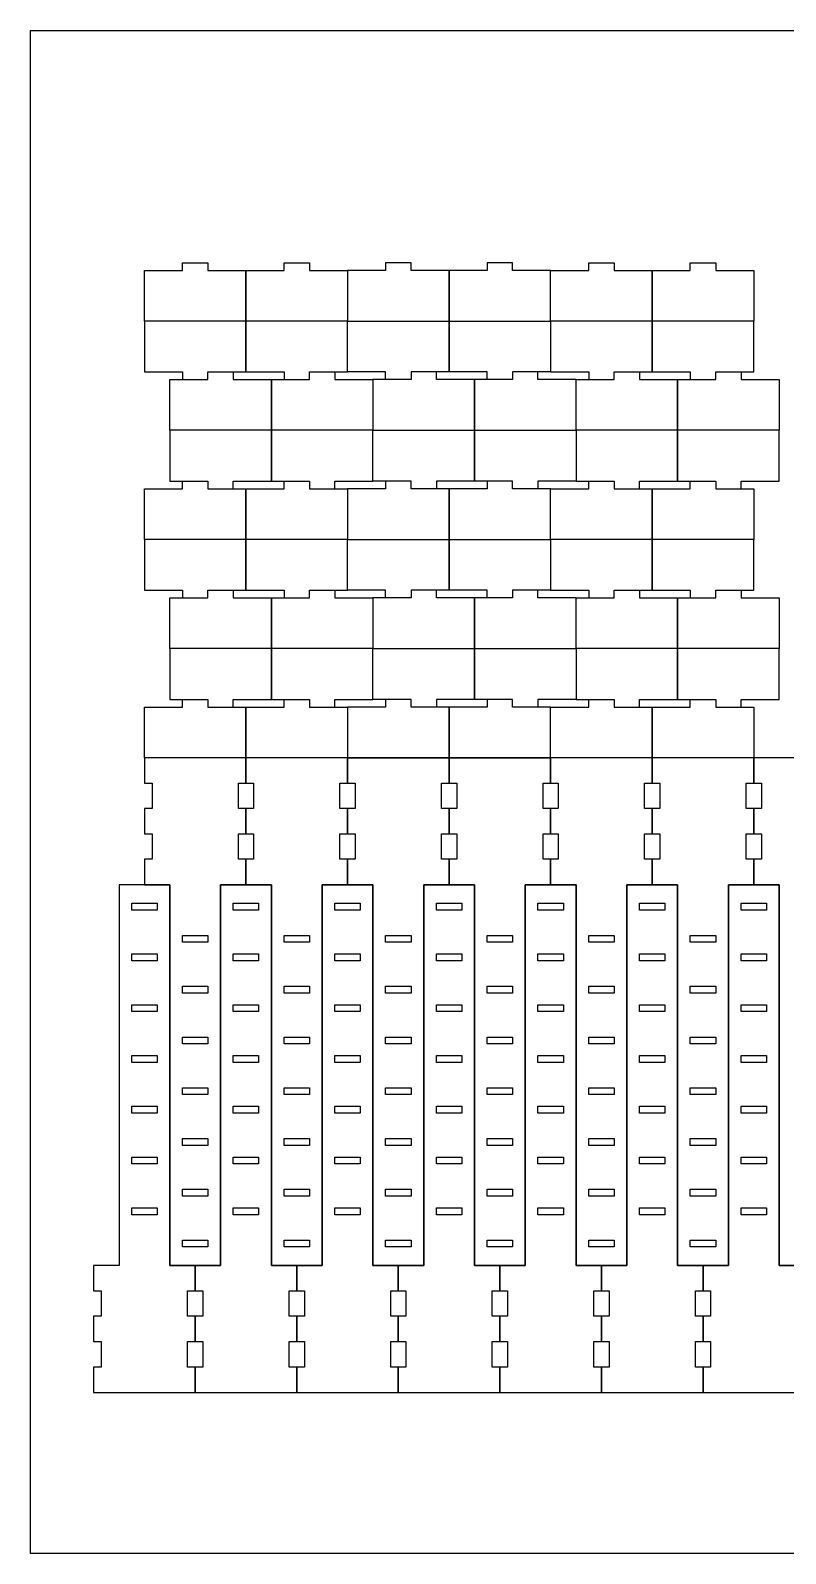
# Model space of a CAD drawing. Header units: millimetres. Extents: x 2927 to 4564, y 1532 to 2245.
# Drawn here: x 3764 to 4062, y 1532 to 2132 of the extents above; entities that cross this region are included whole.
import ezdxf

# ---------------------------------------------------------------- set-up
doc = ezdxf.new("R2010")
doc.units = ezdxf.units.MM
doc.layers.add('CUT', color=90, linetype='Continuous')

msp = doc.modelspace()

# ---------------------------------------------------------------- linework, layer by layer
at = {"layer": 'CUT'}
for points in [[(3764.233, 2132.096), (4564.233, 2132.096), (4564.233, 1532.096), (3764.233, 1532.096)], [(3824.106, 2037.581), (3824.106, 2040.581), (3834.106, 2040.581), (3834.106, 2037.581), (3849.106, 2037.581), (3849.106, 2017.581), (3809.106, 2017.581), (3809.106, 2037.581)], [(3864.106, 2037.581), (3864.106, 2040.581), (3874.106, 2040.581), (3874.106, 2037.581), (3889.106, 2037.581), (3889.106, 2017.581), (3849.106, 2017.581), (3849.106, 2037.581)], [(3914.106, 2037.581), (3914.106, 2040.581), (3904.106, 2040.581), (3904.106, 2037.581), (3889.106, 2037.581), (3889.106, 2017.581), (3929.106, 2017.581), (3929.106, 2037.581)], [(3954.106, 2037.581), (3954.106, 2040.581), (3944.106, 2040.581), (3944.106, 2037.581), (3929.106, 2037.581), (3929.106, 2017.581), (3969.106, 2017.581), (3969.106, 2037.581)], [(3984.106, 2037.581), (3984.106, 2040.581), (3994.106, 2040.581), (3994.106, 2037.581), (4009.106, 2037.581), (4009.106, 2017.581), (3969.106, 2017.581), (3969.106, 2037.581)], [(4024.106, 2037.581), (4024.106, 2040.581), (4034.106, 2040.581), (4034.106, 2037.581), (4049.106, 2037.581), (4049.106, 2017.581), (4009.106, 2017.581), (4009.106, 2037.581)], [(3824.106, 1997.581), (3824.106, 1994.581), (3834.106, 1994.581), (3834.106, 1997.581), (3849.106, 1997.581), (3849.106, 2017.581), (3809.106, 2017.581), (3809.106, 1997.581)], [(3864.106, 1997.581), (3864.106, 1994.581), (3874.106, 1994.581), (3874.106, 1997.581), (3889.106, 1997.581), (3889.106, 2017.581), (3849.106, 2017.581), (3849.106, 1997.581)], [(3914.106, 1997.581), (3914.106, 1994.581), (3904.106, 1994.581), (3904.106, 1997.581), (3889.106, 1997.581), (3889.106, 2017.581), (3929.106, 2017.581), (3929.106, 1997.581)], [(3954.106, 1997.581), (3954.106, 1994.581), (3944.106, 1994.581), (3944.106, 1997.581), (3929.106, 1997.581), (3929.106, 2017.581), (3969.106, 2017.581), (3969.106, 1997.581)], [(3984.106, 1997.581), (3984.106, 1994.581), (3994.106, 1994.581), (3994.106, 1997.581), (4009.106, 1997.581), (4009.106, 2017.581), (3969.106, 2017.581), (3969.106, 1997.581)], [(4024.106, 1997.581), (4024.106, 1994.581), (4034.106, 1994.581), (4034.106, 1997.581), (4049.106, 1997.581), (4049.106, 2017.581), (4009.106, 2017.581), (4009.106, 1997.581)], [(3834.106, 1994.581), (3834.106, 1997.581), (3844.106, 1997.581), (3844.106, 1994.581), (3859.106, 1994.581), (3859.106, 1974.581), (3819.106, 1974.581), (3819.106, 1994.581)], [(3874.106, 1994.581), (3874.106, 1997.581), (3884.106, 1997.581), (3884.106, 1994.581), (3899.106, 1994.581), (3899.106, 1974.581), (3859.106, 1974.581), (3859.106, 1994.581)], [(3924.106, 1994.581), (3924.106, 1997.581), (3914.106, 1997.581), (3914.106, 1994.581), (3899.106, 1994.581), (3899.106, 1974.581), (3939.106, 1974.581), (3939.106, 1994.581)], [(3964.106, 1994.581), (3964.106, 1997.581), (3954.106, 1997.581), (3954.106, 1994.581), (3939.106, 1994.581), (3939.106, 1974.581), (3979.106, 1974.581), (3979.106, 1994.581)], [(3994.106, 1994.581), (3994.106, 1997.581), (4004.106, 1997.581), (4004.106, 1994.581), (4019.106, 1994.581), (4019.106, 1974.581), (3979.106, 1974.581), (3979.106, 1994.581)], [(4034.106, 1994.581), (4034.106, 1997.581), (4044.106, 1997.581), (4044.106, 1994.581), (4059.106, 1994.581), (4059.106, 1974.581), (4019.106, 1974.581), (4019.106, 1994.581)], [(3834.106, 1954.581), (3834.106, 1951.581), (3844.106, 1951.581), (3844.106, 1954.581), (3859.106, 1954.581), (3859.106, 1974.581), (3819.106, 1974.581), (3819.106, 1954.581)], [(3874.106, 1954.581), (3874.106, 1951.581), (3884.106, 1951.581), (3884.106, 1954.581), (3899.106, 1954.581), (3899.106, 1974.581), (3859.106, 1974.581), (3859.106, 1954.581)], [(3924.106, 1954.581), (3924.106, 1951.581), (3914.106, 1951.581), (3914.106, 1954.581), (3899.106, 1954.581), (3899.106, 1974.581), (3939.106, 1974.581), (3939.106, 1954.581)], [(3964.106, 1954.581), (3964.106, 1951.581), (3954.106, 1951.581), (3954.106, 1954.581), (3939.106, 1954.581), (3939.106, 1974.581), (3979.106, 1974.581), (3979.106, 1954.581)], [(3994.106, 1954.581), (3994.106, 1951.581), (4004.106, 1951.581), (4004.106, 1954.581), (4019.106, 1954.581), (4019.106, 1974.581), (3979.106, 1974.581), (3979.106, 1954.581)], [(4034.106, 1954.581), (4034.106, 1951.581), (4044.106, 1951.581), (4044.106, 1954.581), (4059.106, 1954.581), (4059.106, 1974.581), (4019.106, 1974.581), (4019.106, 1954.581)], [(3824.106, 1951.581), (3824.106, 1954.581), (3834.106, 1954.581), (3834.106, 1951.581), (3849.106, 1951.581), (3849.106, 1931.581), (3809.106, 1931.581), (3809.106, 1951.581)], [(3864.106, 1951.581), (3864.106, 1954.581), (3874.106, 1954.581), (3874.106, 1951.581), (3889.106, 1951.581), (3889.106, 1931.581), (3849.106, 1931.581), (3849.106, 1951.581)], [(3914.106, 1951.581), (3914.106, 1954.581), (3904.106, 1954.581), (3904.106, 1951.581), (3889.106, 1951.581), (3889.106, 1931.581), (3929.106, 1931.581), (3929.106, 1951.581)], [(3954.106, 1951.581), (3954.106, 1954.581), (3944.106, 1954.581), (3944.106, 1951.581), (3929.106, 1951.581), (3929.106, 1931.581), (3969.106, 1931.581), (3969.106, 1951.581)], [(3984.106, 1951.581), (3984.106, 1954.581), (3994.106, 1954.581), (3994.106, 1951.581), (4009.106, 1951.581), (4009.106, 1931.581), (3969.106, 1931.581), (3969.106, 1951.581)], [(4024.106, 1951.581), (4024.106, 1954.581), (4034.106, 1954.581), (4034.106, 1951.581), (4049.106, 1951.581), (4049.106, 1931.581), (4009.106, 1931.581), (4009.106, 1951.581)], [(3824.106, 1911.581), (3824.106, 1908.581), (3834.106, 1908.581), (3834.106, 1911.581), (3849.106, 1911.581), (3849.106, 1931.581), (3809.106, 1931.581), (3809.106, 1911.581)], [(3864.106, 1911.581), (3864.106, 1908.581), (3874.106, 1908.581), (3874.106, 1911.581), (3889.106, 1911.581), (3889.106, 1931.581), (3849.106, 1931.581), (3849.106, 1911.581)], [(3914.106, 1911.581), (3914.106, 1908.581), (3904.106, 1908.581), (3904.106, 1911.581), (3889.106, 1911.581), (3889.106, 1931.581), (3929.106, 1931.581), (3929.106, 1911.581)], [(3954.106, 1911.581), (3954.106, 1908.581), (3944.106, 1908.581), (3944.106, 1911.581), (3929.106, 1911.581), (3929.106, 1931.581), (3969.106, 1931.581), (3969.106, 1911.581)], [(3984.106, 1911.581), (3984.106, 1908.581), (3994.106, 1908.581), (3994.106, 1911.581), (4009.106, 1911.581), (4009.106, 1931.581), (3969.106, 1931.581), (3969.106, 1911.581)], [(4024.106, 1911.581), (4024.106, 1908.581), (4034.106, 1908.581), (4034.106, 1911.581), (4049.106, 1911.581), (4049.106, 1931.581), (4009.106, 1931.581), (4009.106, 1911.581)], [(3834.106, 1908.581), (3834.106, 1911.581), (3844.106, 1911.581), (3844.106, 1908.581), (3859.106, 1908.581), (3859.106, 1888.581), (3819.106, 1888.581), (3819.106, 1908.581)], [(3874.106, 1908.581), (3874.106, 1911.581), (3884.106, 1911.581), (3884.106, 1908.581), (3899.106, 1908.581), (3899.106, 1888.581), (3859.106, 1888.581), (3859.106, 1908.581)], [(3924.106, 1908.581), (3924.106, 1911.581), (3914.106, 1911.581), (3914.106, 1908.581), (3899.106, 1908.581), (3899.106, 1888.581), (3939.106, 1888.581), (3939.106, 1908.581)], [(3964.106, 1908.581), (3964.106, 1911.581), (3954.106, 1911.581), (3954.106, 1908.581), (3939.106, 1908.581), (3939.106, 1888.581), (3979.106, 1888.581), (3979.106, 1908.581)], [(3994.106, 1908.581), (3994.106, 1911.581), (4004.106, 1911.581), (4004.106, 1908.581), (4019.106, 1908.581), (4019.106, 1888.581), (3979.106, 1888.581), (3979.106, 1908.581)], [(4034.106, 1908.581), (4034.106, 1911.581), (4044.106, 1911.581), (4044.106, 1908.581), (4059.106, 1908.581), (4059.106, 1888.581), (4019.106, 1888.581), (4019.106, 1908.581)], [(3834.106, 1868.581), (3834.106, 1865.581), (3844.106, 1865.581), (3844.106, 1868.581), (3859.106, 1868.581), (3859.106, 1888.581), (3819.106, 1888.581), (3819.106, 1868.581)], [(3874.106, 1868.581), (3874.106, 1865.581), (3884.106, 1865.581), (3884.106, 1868.581), (3899.106, 1868.581), (3899.106, 1888.581), (3859.106, 1888.581), (3859.106, 1868.581)], [(3924.106, 1868.581), (3924.106, 1865.581), (3914.106, 1865.581), (3914.106, 1868.581), (3899.106, 1868.581), (3899.106, 1888.581), (3939.106, 1888.581), (3939.106, 1868.581)], [(3964.106, 1868.581), (3964.106, 1865.581), (3954.106, 1865.581), (3954.106, 1868.581), (3939.106, 1868.581), (3939.106, 1888.581), (3979.106, 1888.581), (3979.106, 1868.581)], [(3994.106, 1868.581), (3994.106, 1865.581), (4004.106, 1865.581), (4004.106, 1868.581), (4019.106, 1868.581), (4019.106, 1888.581), (3979.106, 1888.581), (3979.106, 1868.581)], [(4034.106, 1868.581), (4034.106, 1865.581), (4044.106, 1865.581), (4044.106, 1868.581), (4059.106, 1868.581), (4059.106, 1888.581), (4019.106, 1888.581), (4019.106, 1868.581)], [(3824.106, 1865.581), (3824.106, 1868.581), (3834.106, 1868.581), (3834.106, 1865.581), (3849.106, 1865.581), (3849.106, 1845.581), (3809.106, 1845.581), (3809.106, 1865.581)], [(3864.106, 1865.581), (3864.106, 1868.581), (3874.106, 1868.581), (3874.106, 1865.581), (3889.106, 1865.581), (3889.106, 1845.581), (3849.106, 1845.581), (3849.106, 1865.581)], [(3914.106, 1865.581), (3914.106, 1868.581), (3904.106, 1868.581), (3904.106, 1865.581), (3889.106, 1865.581), (3889.106, 1845.581), (3929.106, 1845.581), (3929.106, 1865.581)], [(3954.106, 1865.581), (3954.106, 1868.581), (3944.106, 1868.581), (3944.106, 1865.581), (3929.106, 1865.581), (3929.106, 1845.581), (3969.106, 1845.581), (3969.106, 1865.581)], [(3984.106, 1865.581), (3984.106, 1868.581), (3994.106, 1868.581), (3994.106, 1865.581), (4009.106, 1865.581), (4009.106, 1845.581), (3969.106, 1845.581), (3969.106, 1865.581)], [(4024.106, 1865.581), (4024.106, 1868.581), (4034.106, 1868.581), (4034.106, 1865.581), (4049.106, 1865.581), (4049.106, 1845.581), (4009.106, 1845.581), (4009.106, 1865.581)], [(3812.106, 1825.581), (3809.106, 1825.581), (3809.106, 1815.581), (3812.106, 1815.581), (3812.106, 1805.581), (3809.106, 1805.581), (3809.106, 1795.581), (3819.106, 1795.581), (3819.106, 1645.581), (3839.106, 1645.581), (3839.106, 1795.581), (3849.106, 1795.581), (3849.106, 1805.581), (3846.106, 1805.581), (3846.106, 1815.581), (3849.106, 1815.581), (3849.106, 1825.581), (3846.106, 1825.581), (3846.106, 1835.581), (3849.106, 1835.581), (3849.106, 1845.581), (3809.106, 1845.581), (3809.106, 1835.581), (3812.106, 1835.581)], [(3852.106, 1825.581), (3849.106, 1825.581), (3849.106, 1815.581), (3852.106, 1815.581), (3852.106, 1805.581), (3849.106, 1805.581), (3849.106, 1795.581), (3859.106, 1795.581), (3859.106, 1645.581), (3879.106, 1645.581), (3879.106, 1795.581), (3889.106, 1795.581), (3889.106, 1805.581), (3886.106, 1805.581), (3886.106, 1815.581), (3889.106, 1815.581), (3889.106, 1825.581), (3886.106, 1825.581), (3886.106, 1835.581), (3889.106, 1835.581), (3889.106, 1845.581), (3849.106, 1845.581), (3849.106, 1835.581), (3852.106, 1835.581)], [(3892.106, 1825.581), (3889.106, 1825.581), (3889.106, 1815.581), (3892.106, 1815.581), (3892.106, 1805.581), (3889.106, 1805.581), (3889.106, 1795.581), (3899.106, 1795.581), (3899.106, 1645.581), (3919.106, 1645.581), (3919.106, 1795.581), (3929.106, 1795.581), (3929.106, 1805.581), (3926.106, 1805.581), (3926.106, 1815.581), (3929.106, 1815.581), (3929.106, 1825.581), (3926.106, 1825.581), (3926.106, 1835.581), (3929.106, 1835.581), (3929.106, 1845.581), (3889.106, 1845.581), (3889.106, 1835.581), (3892.106, 1835.581)], [(3932.106, 1825.581), (3929.106, 1825.581), (3929.106, 1815.581), (3932.106, 1815.581), (3932.106, 1805.581), (3929.106, 1805.581), (3929.106, 1795.581), (3939.106, 1795.581), (3939.106, 1645.581), (3959.106, 1645.581), (3959.106, 1795.581), (3969.106, 1795.581), (3969.106, 1805.581), (3966.106, 1805.581), (3966.106, 1815.581), (3969.106, 1815.581), (3969.106, 1825.581), (3966.106, 1825.581), (3966.106, 1835.581), (3969.106, 1835.581), (3969.106, 1845.581), (3929.106, 1845.581), (3929.106, 1835.581), (3932.106, 1835.581)], [(3972.106, 1825.581), (3969.106, 1825.581), (3969.106, 1815.581), (3972.106, 1815.581), (3972.106, 1805.581), (3969.106, 1805.581), (3969.106, 1795.581), (3979.106, 1795.581), (3979.106, 1645.581), (3999.106, 1645.581), (3999.106, 1795.581), (4009.106, 1795.581), (4009.106, 1805.581), (4006.106, 1805.581), (4006.106, 1815.581), (4009.106, 1815.581), (4009.106, 1825.581), (4006.106, 1825.581), (4006.106, 1835.581), (4009.106, 1835.581), (4009.106, 1845.581), (3969.106, 1845.581), (3969.106, 1835.581), (3972.106, 1835.581)], [(4012.106, 1825.581), (4009.106, 1825.581), (4009.106, 1815.581), (4012.106, 1815.581), (4012.106, 1805.581), (4009.106, 1805.581), (4009.106, 1795.581), (4019.106, 1795.581), (4019.106, 1645.581), (4039.106, 1645.581), (4039.106, 1795.581), (4049.106, 1795.581), (4049.106, 1805.581), (4046.106, 1805.581), (4046.106, 1815.581), (4049.106, 1815.581), (4049.106, 1825.581), (4046.106, 1825.581), (4046.106, 1835.581), (4049.106, 1835.581), (4049.106, 1845.581), (4009.106, 1845.581), (4009.106, 1835.581), (4012.106, 1835.581)], [(4052.106, 1825.581), (4049.106, 1825.581), (4049.106, 1815.581), (4052.106, 1815.581), (4052.106, 1805.581), (4049.106, 1805.581), (4049.106, 1795.581), (4059.106, 1795.581), (4059.106, 1645.581), (4079.106, 1645.581), (4079.106, 1795.581), (4089.106, 1795.581), (4089.106, 1805.581), (4086.106, 1805.581), (4086.106, 1815.581), (4089.106, 1815.581), (4089.106, 1825.581), (4086.106, 1825.581), (4086.106, 1835.581), (4089.106, 1835.581), (4089.106, 1845.581), (4049.106, 1845.581), (4049.106, 1835.581), (4052.106, 1835.581)], [(3826.106, 1615.581), (3829.106, 1615.581), (3829.106, 1625.581), (3826.106, 1625.581), (3826.106, 1635.581), (3829.106, 1635.581), (3829.106, 1645.581), (3819.106, 1645.581), (3819.106, 1795.581), (3799.106, 1795.581), (3799.106, 1645.581), (3789.106, 1645.581), (3789.106, 1635.581), (3792.106, 1635.581), (3792.106, 1625.581), (3789.106, 1625.581), (3789.106, 1615.581), (3792.106, 1615.581), (3792.106, 1605.581), (3789.106, 1605.581), (3789.106, 1595.581), (3829.106, 1595.581), (3829.106, 1605.581), (3826.106, 1605.581)], [(3866.106, 1615.581), (3869.106, 1615.581), (3869.106, 1625.581), (3866.106, 1625.581), (3866.106, 1635.581), (3869.106, 1635.581), (3869.106, 1645.581), (3859.106, 1645.581), (3859.106, 1795.581), (3839.106, 1795.581), (3839.106, 1645.581), (3829.106, 1645.581), (3829.106, 1635.581), (3832.106, 1635.581), (3832.106, 1625.581), (3829.106, 1625.581), (3829.106, 1615.581), (3832.106, 1615.581), (3832.106, 1605.581), (3829.106, 1605.581), (3829.106, 1595.581), (3869.106, 1595.581), (3869.106, 1605.581), (3866.106, 1605.581)], [(3906.106, 1615.581), (3909.106, 1615.581), (3909.106, 1625.581), (3906.106, 1625.581), (3906.106, 1635.581), (3909.106, 1635.581), (3909.106, 1645.581), (3899.106, 1645.581), (3899.106, 1795.581), (3879.106, 1795.581), (3879.106, 1645.581), (3869.106, 1645.581), (3869.106, 1635.581), (3872.106, 1635.581), (3872.106, 1625.581), (3869.106, 1625.581), (3869.106, 1615.581), (3872.106, 1615.581), (3872.106, 1605.581), (3869.106, 1605.581), (3869.106, 1595.581), (3909.106, 1595.581), (3909.106, 1605.581), (3906.106, 1605.581)], [(3946.106, 1615.581), (3949.106, 1615.581), (3949.106, 1625.581), (3946.106, 1625.581), (3946.106, 1635.581), (3949.106, 1635.581), (3949.106, 1645.581), (3939.106, 1645.581), (3939.106, 1795.581), (3919.106, 1795.581), (3919.106, 1645.581), (3909.106, 1645.581), (3909.106, 1635.581), (3912.106, 1635.581), (3912.106, 1625.581), (3909.106, 1625.581), (3909.106, 1615.581), (3912.106, 1615.581), (3912.106, 1605.581), (3909.106, 1605.581), (3909.106, 1595.581), (3949.106, 1595.581), (3949.106, 1605.581), (3946.106, 1605.581)], [(3986.106, 1615.581), (3989.106, 1615.581), (3989.106, 1625.581), (3986.106, 1625.581), (3986.106, 1635.581), (3989.106, 1635.581), (3989.106, 1645.581), (3979.106, 1645.581), (3979.106, 1795.581), (3959.106, 1795.581), (3959.106, 1645.581), (3949.106, 1645.581), (3949.106, 1635.581), (3952.106, 1635.581), (3952.106, 1625.581), (3949.106, 1625.581), (3949.106, 1615.581), (3952.106, 1615.581), (3952.106, 1605.581), (3949.106, 1605.581), (3949.106, 1595.581), (3989.106, 1595.581), (3989.106, 1605.581), (3986.106, 1605.581)], [(4026.106, 1615.581), (4029.106, 1615.581), (4029.106, 1625.581), (4026.106, 1625.581), (4026.106, 1635.581), (4029.106, 1635.581), (4029.106, 1645.581), (4019.106, 1645.581), (4019.106, 1795.581), (3999.106, 1795.581), (3999.106, 1645.581), (3989.106, 1645.581), (3989.106, 1635.581), (3992.106, 1635.581), (3992.106, 1625.581), (3989.106, 1625.581), (3989.106, 1615.581), (3992.106, 1615.581), (3992.106, 1605.581), (3989.106, 1605.581), (3989.106, 1595.581), (4029.106, 1595.581), (4029.106, 1605.581), (4026.106, 1605.581)], [(4066.106, 1615.581), (4069.106, 1615.581), (4069.106, 1625.581), (4066.106, 1625.581), (4066.106, 1635.581), (4069.106, 1635.581), (4069.106, 1645.581), (4059.106, 1645.581), (4059.106, 1795.581), (4039.106, 1795.581), (4039.106, 1645.581), (4029.106, 1645.581), (4029.106, 1635.581), (4032.106, 1635.581), (4032.106, 1625.581), (4029.106, 1625.581), (4029.106, 1615.581), (4032.106, 1615.581), (4032.106, 1605.581), (4029.106, 1605.581), (4029.106, 1595.581), (4069.106, 1595.581), (4069.106, 1605.581), (4066.106, 1605.581)], [(3804.106, 1788.281), (3814.106, 1788.281), (3814.106, 1785.581), (3804.106, 1785.581)], [(3844.106, 1788.281), (3854.106, 1788.281), (3854.106, 1785.581), (3844.106, 1785.581)], [(3884.106, 1788.281), (3894.106, 1788.281), (3894.106, 1785.581), (3884.106, 1785.581)], [(3924.106, 1788.281), (3934.106, 1788.281), (3934.106, 1785.581), (3924.106, 1785.581)], [(3964.106, 1788.281), (3974.106, 1788.281), (3974.106, 1785.581), (3964.106, 1785.581)], [(4004.106, 1788.281), (4014.106, 1788.281), (4014.106, 1785.581), (4004.106, 1785.581)], [(4044.106, 1788.281), (4054.106, 1788.281), (4054.106, 1785.581), (4044.106, 1785.581)], [(3834.106, 1772.881), (3824.106, 1772.881), (3824.106, 1775.581), (3834.106, 1775.581)], [(3874.106, 1772.881), (3864.106, 1772.881), (3864.106, 1775.581), (3874.106, 1775.581)], [(3914.106, 1772.881), (3904.106, 1772.881), (3904.106, 1775.581), (3914.106, 1775.581)], [(3954.106, 1772.881), (3944.106, 1772.881), (3944.106, 1775.581), (3954.106, 1775.581)], [(3994.106, 1772.881), (3984.106, 1772.881), (3984.106, 1775.581), (3994.106, 1775.581)], [(4034.106, 1772.881), (4024.106, 1772.881), (4024.106, 1775.581), (4034.106, 1775.581)], [(3804.106, 1768.281), (3814.106, 1768.281), (3814.106, 1765.581), (3804.106, 1765.581)], [(3844.106, 1768.281), (3854.106, 1768.281), (3854.106, 1765.581), (3844.106, 1765.581)], [(3884.106, 1768.281), (3894.106, 1768.281), (3894.106, 1765.581), (3884.106, 1765.581)], [(3924.106, 1768.281), (3934.106, 1768.281), (3934.106, 1765.581), (3924.106, 1765.581)], [(3964.106, 1768.281), (3974.106, 1768.281), (3974.106, 1765.581), (3964.106, 1765.581)], [(4004.106, 1768.281), (4014.106, 1768.281), (4014.106, 1765.581), (4004.106, 1765.581)], [(4044.106, 1768.281), (4054.106, 1768.281), (4054.106, 1765.581), (4044.106, 1765.581)], [(3834.106, 1752.881), (3824.106, 1752.881), (3824.106, 1755.581), (3834.106, 1755.581)], [(3874.106, 1752.881), (3864.106, 1752.881), (3864.106, 1755.581), (3874.106, 1755.581)], [(3914.106, 1752.881), (3904.106, 1752.881), (3904.106, 1755.581), (3914.106, 1755.581)], [(3954.106, 1752.881), (3944.106, 1752.881), (3944.106, 1755.581), (3954.106, 1755.581)], [(3994.106, 1752.881), (3984.106, 1752.881), (3984.106, 1755.581), (3994.106, 1755.581)], [(4034.106, 1752.881), (4024.106, 1752.881), (4024.106, 1755.581), (4034.106, 1755.581)], [(3804.106, 1748.281), (3814.106, 1748.281), (3814.106, 1745.581), (3804.106, 1745.581)], [(3844.106, 1748.281), (3854.106, 1748.281), (3854.106, 1745.581), (3844.106, 1745.581)], [(3884.106, 1748.281), (3894.106, 1748.281), (3894.106, 1745.581), (3884.106, 1745.581)], [(3924.106, 1748.281), (3934.106, 1748.281), (3934.106, 1745.581), (3924.106, 1745.581)], [(3964.106, 1748.281), (3974.106, 1748.281), (3974.106, 1745.581), (3964.106, 1745.581)], [(4004.106, 1748.281), (4014.106, 1748.281), (4014.106, 1745.581), (4004.106, 1745.581)], [(4044.106, 1748.281), (4054.106, 1748.281), (4054.106, 1745.581), (4044.106, 1745.581)], [(3834.106, 1732.881), (3824.106, 1732.881), (3824.106, 1735.581), (3834.106, 1735.581)], [(3874.106, 1732.881), (3864.106, 1732.881), (3864.106, 1735.581), (3874.106, 1735.581)], [(3914.106, 1732.881), (3904.106, 1732.881), (3904.106, 1735.581), (3914.106, 1735.581)], [(3954.106, 1732.881), (3944.106, 1732.881), (3944.106, 1735.581), (3954.106, 1735.581)], [(3994.106, 1732.881), (3984.106, 1732.881), (3984.106, 1735.581), (3994.106, 1735.581)], [(4034.106, 1732.881), (4024.106, 1732.881), (4024.106, 1735.581), (4034.106, 1735.581)], [(3804.106, 1728.281), (3814.106, 1728.281), (3814.106, 1725.581), (3804.106, 1725.581)], [(3844.106, 1728.281), (3854.106, 1728.281), (3854.106, 1725.581), (3844.106, 1725.581)], [(3884.106, 1728.281), (3894.106, 1728.281), (3894.106, 1725.581), (3884.106, 1725.581)], [(3924.106, 1728.281), (3934.106, 1728.281), (3934.106, 1725.581), (3924.106, 1725.581)], [(3964.106, 1728.281), (3974.106, 1728.281), (3974.106, 1725.581), (3964.106, 1725.581)], [(4004.106, 1728.281), (4014.106, 1728.281), (4014.106, 1725.581), (4004.106, 1725.581)], [(4044.106, 1728.281), (4054.106, 1728.281), (4054.106, 1725.581), (4044.106, 1725.581)], [(3834.106, 1712.881), (3824.106, 1712.881), (3824.106, 1715.581), (3834.106, 1715.581)], [(3874.106, 1712.881), (3864.106, 1712.881), (3864.106, 1715.581), (3874.106, 1715.581)], [(3914.106, 1712.881), (3904.106, 1712.881), (3904.106, 1715.581), (3914.106, 1715.581)], [(3954.106, 1712.881), (3944.106, 1712.881), (3944.106, 1715.581), (3954.106, 1715.581)], [(3994.106, 1712.881), (3984.106, 1712.881), (3984.106, 1715.581), (3994.106, 1715.581)], [(4034.106, 1712.881), (4024.106, 1712.881), (4024.106, 1715.581), (4034.106, 1715.581)], [(3804.106, 1708.281), (3814.106, 1708.281), (3814.106, 1705.581), (3804.106, 1705.581)], [(3844.106, 1708.281), (3854.106, 1708.281), (3854.106, 1705.581), (3844.106, 1705.581)], [(3884.106, 1708.281), (3894.106, 1708.281), (3894.106, 1705.581), (3884.106, 1705.581)], [(3924.106, 1708.281), (3934.106, 1708.281), (3934.106, 1705.581), (3924.106, 1705.581)], [(3964.106, 1708.281), (3974.106, 1708.281), (3974.106, 1705.581), (3964.106, 1705.581)], [(4004.106, 1708.281), (4014.106, 1708.281), (4014.106, 1705.581), (4004.106, 1705.581)], [(4044.106, 1708.281), (4054.106, 1708.281), (4054.106, 1705.581), (4044.106, 1705.581)], [(3834.106, 1692.881), (3824.106, 1692.881), (3824.106, 1695.581), (3834.106, 1695.581)], [(3874.106, 1692.881), (3864.106, 1692.881), (3864.106, 1695.581), (3874.106, 1695.581)], [(3914.106, 1692.881), (3904.106, 1692.881), (3904.106, 1695.581), (3914.106, 1695.581)], [(3954.106, 1692.881), (3944.106, 1692.881), (3944.106, 1695.581), (3954.106, 1695.581)], [(3994.106, 1692.881), (3984.106, 1692.881), (3984.106, 1695.581), (3994.106, 1695.581)], [(4034.106, 1692.881), (4024.106, 1692.881), (4024.106, 1695.581), (4034.106, 1695.581)], [(3804.106, 1688.281), (3814.106, 1688.281), (3814.106, 1685.581), (3804.106, 1685.581)], [(3844.106, 1688.281), (3854.106, 1688.281), (3854.106, 1685.581), (3844.106, 1685.581)], [(3884.106, 1688.281), (3894.106, 1688.281), (3894.106, 1685.581), (3884.106, 1685.581)], [(3924.106, 1688.281), (3934.106, 1688.281), (3934.106, 1685.581), (3924.106, 1685.581)], [(3964.106, 1688.281), (3974.106, 1688.281), (3974.106, 1685.581), (3964.106, 1685.581)], [(4004.106, 1688.281), (4014.106, 1688.281), (4014.106, 1685.581), (4004.106, 1685.581)], [(4044.106, 1688.281), (4054.106, 1688.281), (4054.106, 1685.581), (4044.106, 1685.581)], [(3834.106, 1672.881), (3824.106, 1672.881), (3824.106, 1675.581), (3834.106, 1675.581)], [(3874.106, 1672.881), (3864.106, 1672.881), (3864.106, 1675.581), (3874.106, 1675.581)], [(3914.106, 1672.881), (3904.106, 1672.881), (3904.106, 1675.581), (3914.106, 1675.581)], [(3954.106, 1672.881), (3944.106, 1672.881), (3944.106, 1675.581), (3954.106, 1675.581)], [(3994.106, 1672.881), (3984.106, 1672.881), (3984.106, 1675.581), (3994.106, 1675.581)], [(4034.106, 1672.881), (4024.106, 1672.881), (4024.106, 1675.581), (4034.106, 1675.581)], [(3804.106, 1668.281), (3814.106, 1668.281), (3814.106, 1665.581), (3804.106, 1665.581)], [(3844.106, 1668.281), (3854.106, 1668.281), (3854.106, 1665.581), (3844.106, 1665.581)], [(3884.106, 1668.281), (3894.106, 1668.281), (3894.106, 1665.581), (3884.106, 1665.581)], [(3924.106, 1668.281), (3934.106, 1668.281), (3934.106, 1665.581), (3924.106, 1665.581)], [(3964.106, 1668.281), (3974.106, 1668.281), (3974.106, 1665.581), (3964.106, 1665.581)], [(4004.106, 1668.281), (4014.106, 1668.281), (4014.106, 1665.581), (4004.106, 1665.581)], [(4044.106, 1668.281), (4054.106, 1668.281), (4054.106, 1665.581), (4044.106, 1665.581)], [(3834.106, 1652.881), (3824.106, 1652.881), (3824.106, 1655.581), (3834.106, 1655.581)], [(3874.106, 1652.881), (3864.106, 1652.881), (3864.106, 1655.581), (3874.106, 1655.581)], [(3914.106, 1652.881), (3904.106, 1652.881), (3904.106, 1655.581), (3914.106, 1655.581)], [(3954.106, 1652.881), (3944.106, 1652.881), (3944.106, 1655.581), (3954.106, 1655.581)], [(3994.106, 1652.881), (3984.106, 1652.881), (3984.106, 1655.581), (3994.106, 1655.581)], [(4034.106, 1652.881), (4024.106, 1652.881), (4024.106, 1655.581), (4034.106, 1655.581)]]:
    msp.add_lwpolyline(points, close=True, dxfattribs=at)

doc.saveas('drawing.dxf')
